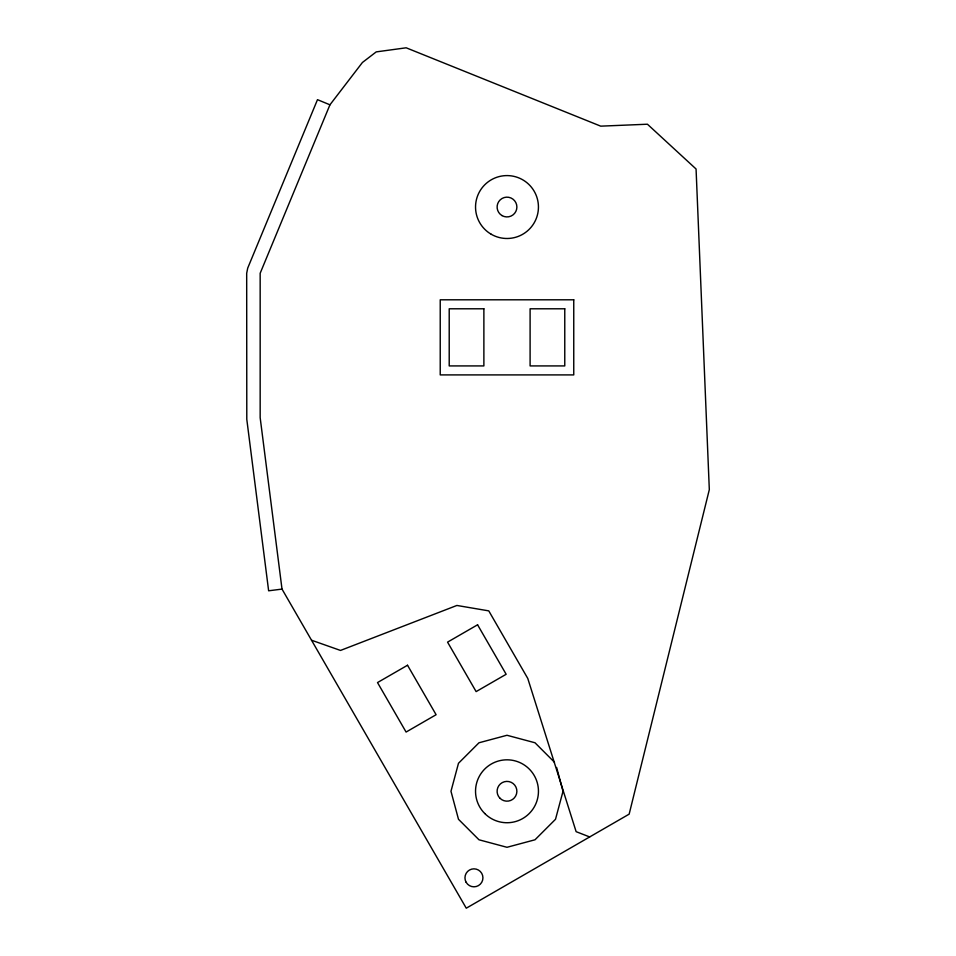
<?xml version="1.0" encoding="UTF-8"?>
<svg xmlns="http://www.w3.org/2000/svg" width="956" height="956" viewBox="0 0 956 956"><rect width="100%" height="100%" fill="white"/><g stroke="black" fill="none" stroke-linecap="round" stroke-linejoin="round"><path stroke-width="1.43" d="M329.94 104.813L260.163 273.273L260.163 417.653L282.008 589.099L466.265 908.2L629.156 814.142L709.316 489.639L696.064 168.997L647.439 124.22L600.726 126.156L406.169 47.8L376.234 51.887L362.432 62.475L329.94 104.813L317.488 99.663L247.712 268.122L246.684 273.273L246.791 419.349L268.636 590.796L282.008 589.099M311.525 640.221L340.503 650.438L456.896 605.459L488.767 610.872L527.772 678.437L576.133 831.672L589.685 836.942M554.48 762.243L535.001 742.764L506.991 735.272L478.98 742.776L458.486 763.27L450.981 791.281L458.486 819.292L478.992 839.786L506.991 847.291L535.001 839.786L555.508 819.28L563.012 791.281L556.631 767.477M407.531 665.245L377.512 682.572L406.085 732.057L436.103 714.718L407.531 665.245M477.582 624.794L447.563 642.133L476.124 691.606L506.154 674.279L477.582 624.794M573.755 299.802L440.226 299.802L440.226 374.907L573.755 374.907L573.755 299.802M483.879 308.788L449.212 308.788L449.212 365.921L483.879 365.921L483.879 308.788M564.769 308.788L530.102 308.788L530.102 365.921L564.769 365.921L564.769 308.788M466.158 882.316A8.986 8.986 0 0 0 481.728 882.316A8.986 8.986 0 0 0 473.937 868.837A8.986 8.986 0 0 0 466.158 882.316M500 798.272A9.883 9.883 0 0 0 516.539 793.838A9.883 9.883 0 0 0 504.433 781.733A9.883 9.883 0 0 0 500 798.272M484.752 813.52A31.452 31.452 0 0 0 537.38 799.419A31.452 31.452 0 0 0 498.853 760.892A31.452 31.452 0 0 0 484.752 813.52M502.055 215.602A9.883 9.883 0 0 0 516.885 207.034A9.883 9.883 0 0 0 502.055 198.478A9.883 9.883 0 0 0 502.055 215.602M491.265 234.28A31.452 31.452 0 0 0 538.443 207.034A31.452 31.452 0 0 0 491.265 179.8A31.452 31.452 0 0 0 491.265 234.28"/></g></svg>
